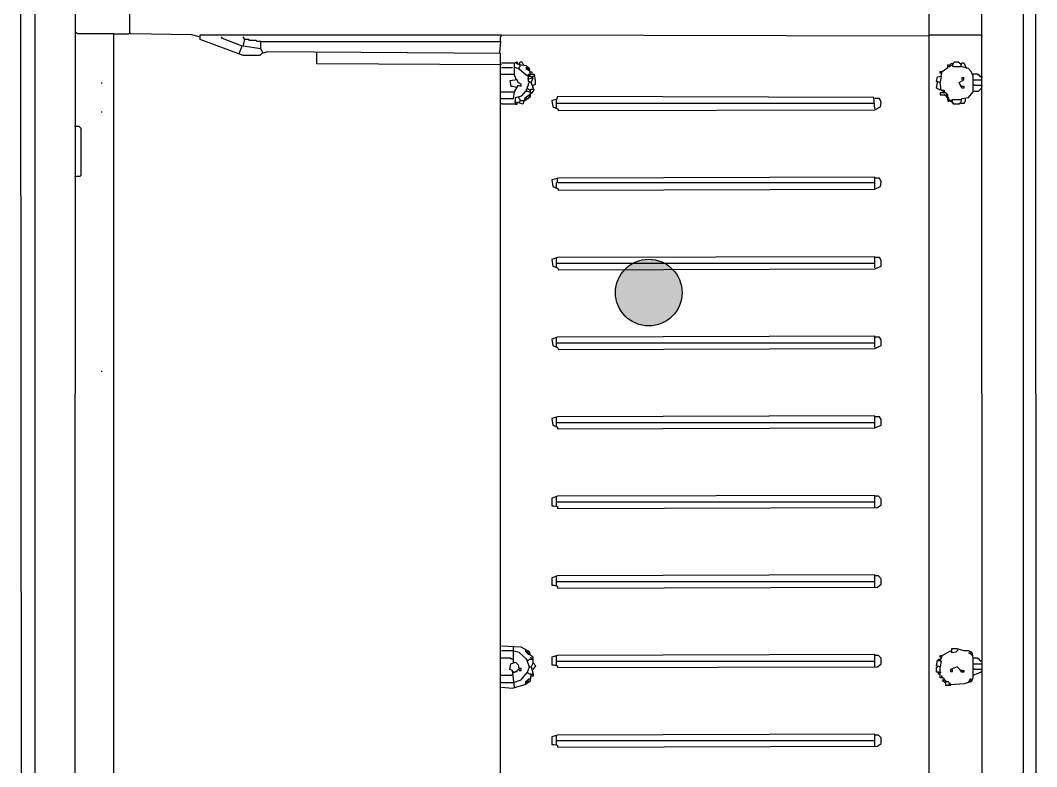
# Model space of a CAD drawing. Extents: x 3792242 to 5145247, y -1546315 to -1031918.
# Drawn here: x 3993050 to 3993817, y -1521372 to -1520809 of the extents above; entities that cross this region are included whole.
import ezdxf

# ---------------------------------------------------------------- set-up
doc = ezdxf.new("R2010")
doc.units = 0
doc.header["$MEASUREMENT"] = 0
doc.layers.add('ZZ-chladenie', color=133, linetype='CONTINUOUS')

msp = doc.modelspace()

# ---------------------------------------------------------------- hatches: boundary and pattern name
at = {"layer": 'ZZ-chladenie'}
h = msp.add_hatch(color=256, dxfattribs=at)
h.dxf.hatch_style = 1
h.paths.add_polyline_path([(3993549.13, -1521014.633, 1), (3993498.815, -1521014.633, 1)])

# ---------------------------------------------------------------- linework, layer by layer
for p, q in [((3993061.177, -1522107.345), (3993061.177, -1520419.877)), ((3993806.769, -1521486.018), (3993806.769, -1520419.877)), ((3993051.293, -1522107.345), (3993049.88, -1520441.059)), ((3993132.489, -1520818.797), (3993132.489, -1520441.765)), ((3993735.458, -1522107.345), (3993735.458, -1520441.765)), ((3993775.823, -1522107.345), (3993774.997, -1520441.765)), ((3993816.648, -1521961.65), (3993815.948, -1520441.765)), ((3993090.831, -1522107.345), (3993091.537, -1520621.809)), ((3993092.243, -1520818.797), (3993091.537, -1520818.797)), ((3993092.95, -1520819.504), (3993092.243, -1520818.797)), ((3993120.486, -1520819.504), (3993092.95, -1520819.504)), ((3993120.486, -1522007.085), (3993120.486, -1520819.504)), ((3993120.486, -1520819.504), (3993131.782, -1520819.504)), ((3993131.782, -1520819.504), (3993132.489, -1520818.797)), ((3993133.194, -1520819.504), (3993132.489, -1520818.797)), ((3993179.088, -1520820.21), (3993133.194, -1520819.504)), ((3993184.736, -1520821.622), (3993179.088, -1520820.21)), ((3993185.442, -1520823.74), (3993185.442, -1520820.21)), ((3993185.442, -1520820.21), (3993412.792, -1520820.21)), ((3993202.388, -1520823.034), (3993201.681, -1520821.622)), ((3993219.333, -1520823.74), (3993217.921, -1520821.622)), ((3993412.085, -1520821.622), (3993412.792, -1520820.916)), ((3993412.085, -1520825.152), (3993412.085, -1520821.622)), ((3993412.792, -1520820.21), (3993735.458, -1520820.916)), ((3993735.458, -1520820.916), (3993736.164, -1520820.21)), ((3993736.164, -1520820.21), (3993774.291, -1520820.21)), ((3993774.291, -1520820.21), (3993774.997, -1520820.916)), ((3993774.997, -1520820.916), (3993775.703, -1520820.916)), ((3993217.921, -1520835.743), (3993185.442, -1520823.74)), ((3993217.215, -1520828.683), (3993202.388, -1520823.034)), ((3993215.096, -1520834.331), (3993217.215, -1520828.683)), ((3993217.921, -1520828.683), (3993219.333, -1520823.74)), ((3993231.336, -1520830.8), (3993217.921, -1520828.683)), ((3993222.157, -1520823.74), (3993219.333, -1520823.74)), ((3993222.863, -1520824.446), (3993222.157, -1520823.74)), ((3993227.806, -1520824.446), (3993222.863, -1520824.446)), ((3993228.511, -1520825.152), (3993227.806, -1520824.446)), ((3993231.336, -1520825.152), (3993228.511, -1520825.152)), ((3993231.336, -1520830.8), (3993231.336, -1520825.152)), ((3993231.336, -1520825.152), (3993412.085, -1520825.152)), ((3993412.085, -1520825.152), (3993411.379, -1520833.625)), ((3993230.63, -1520835.743), (3993217.921, -1520835.743)), ((3993232.042, -1520834.331), (3993230.63, -1520835.743)), ((3993232.748, -1520833.625), (3993231.336, -1520830.8)), ((3993236.278, -1520832.919), (3993232.042, -1520834.331)), ((3993412.085, -1520834.331), (3993236.278, -1520832.919)), ((3993273.699, -1520833.625), (3993273.699, -1520832.919)), ((3993273.699, -1520842.097), (3993273.699, -1520833.625)), ((3993411.379, -1520833.625), (3993411.379, -1520834.331)), ((3993412.085, -1521979.55), (3993412.085, -1520834.331)), ((3993412.792, -1520842.804), (3993273.699, -1520842.097)), ((3993412.792, -1520841.391), (3993421.97, -1520841.391)), ((3993412.792, -1520844.922), (3993421.264, -1520844.922)), ((3993422.676, -1520841.391), (3993424.794, -1520840.685)), ((3993422.676, -1520850.57), (3993422.676, -1520841.391)), ((3993425.501, -1520845.628), (3993422.676, -1520844.922)), ((3993424.794, -1520842.097), (3993423.382, -1520841.391)), ((3993424.794, -1520840.685), (3993424.794, -1520842.097)), ((3993424.794, -1520842.097), (3993426.206, -1520842.097)), ((3993432.561, -1520851.276), (3993425.501, -1520845.628)), ((3993426.206, -1520842.804), (3993426.913, -1520840.685)), ((3993426.913, -1520842.804), (3993426.206, -1520842.097)), ((3993431.855, -1520843.509), (3993426.206, -1520842.804)), ((3993426.206, -1520844.922), (3993426.913, -1520844.216)), ((3993426.206, -1520845.628), (3993426.206, -1520844.922)), ((3993426.913, -1520840.685), (3993428.325, -1520840.685)), ((3993426.913, -1520843.509), (3993426.913, -1520842.804)), ((3993426.913, -1520844.216), (3993426.913, -1520843.509)), ((3993428.325, -1520840.685), (3993429.737, -1520843.509)), ((3993434.679, -1520848.452), (3993431.149, -1520844.922)), ((3993431.149, -1520844.922), (3993432.561, -1520844.922)), ((3993433.973, -1520845.628), (3993431.855, -1520843.509)), ((3993431.855, -1520846.334), (3993431.855, -1520845.628)), ((3993433.267, -1520844.922), (3993432.561, -1520844.922)), ((3993433.267, -1520845.628), (3993433.267, -1520844.922)), ((3993433.973, -1520846.334), (3993433.267, -1520845.628)), ((3993434.679, -1520849.864), (3993433.973, -1520845.628)), ((3993745.343, -1520847.746), (3993749.579, -1520844.922)), ((3993749.579, -1520844.922), (3993749.579, -1520842.804)), ((3993749.579, -1520842.804), (3993751.697, -1520842.804)), ((3993749.579, -1520844.216), (3993750.991, -1520844.216)), ((3993750.991, -1520844.216), (3993751.697, -1520843.509)), ((3993751.697, -1520843.509), (3993750.991, -1520843.509)), ((3993753.11, -1520842.097), (3993751.697, -1520842.097)), ((3993751.697, -1520842.804), (3993753.815, -1520844.216)), ((3993753.11, -1520843.509), (3993754.522, -1520840.685)), ((3993753.11, -1520843.509), (3993753.11, -1520844.216)), ((3993753.815, -1520844.216), (3993759.464, -1520844.216)), ((3993754.522, -1520840.685), (3993757.346, -1520840.685)), ((3993757.346, -1520840.685), (3993759.464, -1520842.097)), ((3993759.464, -1520844.216), (3993760.17, -1520841.391)), ((3993765.112, -1520845.628), (3993759.464, -1520844.216)), ((3993760.17, -1520841.391), (3993761.582, -1520841.391)), ((3993761.582, -1520841.391), (3993763.7, -1520845.628)), ((3993767.23, -1520847.746), (3993765.112, -1520845.628)), ((3993412.085, -1520849.864), (3993421.97, -1520849.864)), ((3993424.088, -1520854.1), (3993422.676, -1520850.57)), ((3993432.561, -1520846.334), (3993431.855, -1520846.334)), ((3993432.561, -1520846.334), (3993433.267, -1520847.04)), ((3993433.267, -1520853.394), (3993432.561, -1520853.394)), ((3993433.267, -1520847.04), (3993433.973, -1520846.334)), ((3993433.267, -1520847.04), (3993433.973, -1520846.334)), ((3993433.267, -1520855.512), (3993433.267, -1520849.864)), ((3993433.267, -1520849.864), (3993437.504, -1520849.864)), ((3993433.973, -1520850.57), (3993433.267, -1520851.276)), ((3993433.267, -1520851.276), (3993434.679, -1520851.276)), ((3993433.267, -1520853.394), (3993436.092, -1520852.688)), ((3993436.092, -1520852.688), (3993433.973, -1520850.57)), ((3993436.092, -1520848.452), (3993434.679, -1520848.452)), ((3993435.385, -1520856.219), (3993436.797, -1520852.688)), ((3993436.092, -1520849.158), (3993436.092, -1520848.452)), ((3993436.797, -1520852.688), (3993436.092, -1520851.276)), ((3993436.092, -1520851.276), (3993437.504, -1520851.276)), ((3993437.504, -1520849.864), (3993438.209, -1520854.807)), ((3993741.107, -1520855.512), (3993741.812, -1520851.982)), ((3993741.812, -1520851.982), (3993744.636, -1520851.276)), ((3993743.931, -1520849.158), (3993743.931, -1520847.746)), ((3993743.931, -1520847.746), (3993745.343, -1520847.746)), ((3993744.636, -1520849.158), (3993743.931, -1520849.158)), ((3993744.636, -1520851.276), (3993743.931, -1520856.219)), ((3993744.636, -1520851.276), (3993745.343, -1520847.746)), ((3993744.636, -1520849.158), (3993745.343, -1520849.158)), ((3993761.582, -1520852.688), (3993760.17, -1520852.688)), ((3993760.17, -1520852.688), (3993760.17, -1520854.1)), ((3993761.582, -1520854.1), (3993761.582, -1520852.688)), ((3993768.642, -1520851.276), (3993767.23, -1520847.746)), ((3993772.173, -1520849.864), (3993767.936, -1520849.864)), ((3993768.642, -1520863.279), (3993768.642, -1520851.276)), ((3993772.879, -1520850.57), (3993772.173, -1520849.864)), ((3993773.585, -1520850.57), (3993772.879, -1520850.57)), ((3993773.585, -1520851.276), (3993773.585, -1520850.57)), ((3993774.291, -1520851.982), (3993773.585, -1520851.276)), ((3993774.997, -1520851.982), (3993774.291, -1520851.276)), ((3993774.997, -1520851.982), (3993774.291, -1520851.982)), ((3993774.997, -1520851.982), (3993775.703, -1520851.982)), ((3993111.307, -1520856.924), (3993111.307, -1520856.219)), ((3993424.794, -1520854.1), (3993419.146, -1520854.807)), ((3993419.146, -1520854.807), (3993419.852, -1520859.043)), ((3993419.852, -1520859.043), (3993421.264, -1520859.043)), ((3993421.264, -1520859.043), (3993424.088, -1520859.749)), ((3993422.676, -1520863.279), (3993425.501, -1520858.336)), ((3993424.088, -1520859.749), (3993424.794, -1520859.749)), ((3993425.501, -1520856.219), (3993424.794, -1520854.1)), ((3993427.618, -1520857.631), (3993425.501, -1520856.219)), ((3993425.501, -1520858.336), (3993426.206, -1520858.336)), ((3993426.206, -1520858.336), (3993426.206, -1520859.043)), ((3993426.206, -1520858.336), (3993427.618, -1520859.043)), ((3993427.618, -1520859.043), (3993427.618, -1520857.631)), ((3993431.855, -1520861.161), (3993432.561, -1520860.455)), ((3993432.561, -1520859.043), (3993433.267, -1520858.336)), ((3993432.561, -1520860.455), (3993432.561, -1520859.043)), ((3993435.385, -1520856.219), (3993433.267, -1520855.512)), ((3993433.267, -1520856.924), (3993433.973, -1520856.219)), ((3993433.267, -1520858.336), (3993433.267, -1520856.924)), ((3993433.973, -1520856.219), (3993433.973, -1520855.512)), ((3993437.504, -1520861.867), (3993435.385, -1520856.219)), ((3993436.797, -1520858.336), (3993436.092, -1520858.336)), ((3993438.209, -1520857.631), (3993436.797, -1520858.336)), ((3993438.209, -1520854.807), (3993438.209, -1520857.631)), ((3993743.931, -1520856.219), (3993741.107, -1520855.512)), ((3993741.107, -1520860.455), (3993741.812, -1520856.219)), ((3993746.755, -1520863.279), (3993741.107, -1520860.455)), ((3993741.812, -1520856.219), (3993741.812, -1520855.512)), ((3993744.636, -1520861.867), (3993743.931, -1520856.219)), ((3993758.052, -1520856.219), (3993761.582, -1520854.1)), ((3993760.17, -1520860.455), (3993758.052, -1520856.219)), ((3993760.17, -1520859.043), (3993759.464, -1520859.043)), ((3993760.17, -1520859.043), (3993761.582, -1520859.043)), ((3993761.582, -1520860.455), (3993760.17, -1520860.455)), ((3993761.582, -1520859.043), (3993761.582, -1520860.455)), ((3993769.348, -1520854.1), (3993774.997, -1520854.1)), ((3993770.055, -1520858.336), (3993769.348, -1520857.631)), ((3993774.997, -1520858.336), (3993770.055, -1520858.336)), ((3993774.291, -1520861.161), (3993774.997, -1520860.455)), ((3993774.997, -1520858.336), (3993775.703, -1520858.336)), ((3993412.085, -1520863.279), (3993421.97, -1520863.279)), ((3993412.792, -1520868.222), (3993412.085, -1520868.222)), ((3993412.792, -1520868.222), (3993421.97, -1520868.222)), ((3993421.97, -1520868.222), (3993422.676, -1520863.279)), ((3993423.382, -1520867.515), (3993428.325, -1520866.103)), ((3993423.382, -1520872.458), (3993423.382, -1520867.515)), ((3993426.206, -1520868.222), (3993426.206, -1520867.515)), ((3993426.913, -1520868.927), (3993426.206, -1520868.222)), ((3993428.325, -1520866.103), (3993431.149, -1520862.573)), ((3993430.443, -1520868.222), (3993429.03, -1520872.458)), ((3993436.092, -1520863.985), (3993430.443, -1520868.222)), ((3993430.443, -1520869.634), (3993434.679, -1520866.81)), ((3993431.855, -1520862.573), (3993431.149, -1520863.279)), ((3993431.149, -1520862.573), (3993432.561, -1520862.573)), ((3993431.149, -1520868.222), (3993431.855, -1520867.515)), ((3993431.149, -1520868.222), (3993431.855, -1520868.927)), ((3993431.855, -1520868.927), (3993431.149, -1520868.222)), ((3993431.855, -1520862.573), (3993431.855, -1520861.161)), ((3993431.855, -1520867.515), (3993431.855, -1520866.81)), ((3993431.855, -1520866.81), (3993432.561, -1520866.81)), ((3993431.855, -1520868.927), (3993432.561, -1520868.222)), ((3993433.267, -1520861.161), (3993432.561, -1520861.161)), ((3993432.561, -1520862.573), (3993436.092, -1520863.985)), ((3993433.267, -1520866.103), (3993432.561, -1520866.81)), ((3993432.561, -1520868.222), (3993433.267, -1520868.222)), ((3993433.973, -1520861.867), (3993433.267, -1520861.161)), ((3993433.973, -1520866.81), (3993433.267, -1520866.103)), ((3993433.267, -1520867.515), (3993433.973, -1520866.81)), ((3993433.267, -1520868.222), (3993433.267, -1520867.515)), ((3993434.679, -1520861.867), (3993433.973, -1520861.867)), ((3993434.679, -1520861.867), (3993435.385, -1520861.161)), ((3993434.679, -1520863.279), (3993434.679, -1520861.867)), ((3993434.679, -1520864.691), (3993434.679, -1520863.279)), ((3993434.679, -1520866.81), (3993434.679, -1520864.691)), ((3993435.385, -1520861.161), (3993436.797, -1520861.161)), ((3993436.092, -1520863.985), (3993437.504, -1520861.867)), ((3993455.155, -1520866.81), (3993454.449, -1520868.927)), ((3993693.801, -1520867.515), (3993455.155, -1520866.81)), ((3993694.507, -1520875.988), (3993693.801, -1520867.515)), ((3993698.037, -1520868.222), (3993694.507, -1520868.222)), ((3993699.449, -1520871.046), (3993698.037, -1520868.222)), ((3993748.167, -1520863.985), (3993743.931, -1520863.985)), ((3993743.931, -1520863.985), (3993743.931, -1520865.398)), ((3993743.931, -1520865.398), (3993747.461, -1520865.398)), ((3993744.636, -1520861.867), (3993746.755, -1520861.867)), ((3993746.755, -1520861.867), (3993746.755, -1520863.279)), ((3993747.461, -1520865.398), (3993746.755, -1520865.398)), ((3993748.167, -1520866.103), (3993747.461, -1520865.398)), ((3993747.461, -1520865.398), (3993748.873, -1520866.81)), ((3993749.579, -1520865.398), (3993748.167, -1520863.985)), ((3993748.873, -1520864.691), (3993748.167, -1520864.691)), ((3993748.873, -1520866.81), (3993748.167, -1520866.103)), ((3993748.873, -1520865.398), (3993748.873, -1520864.691)), ((3993748.873, -1520866.81), (3993748.873, -1520865.398)), ((3993748.873, -1520867.515), (3993748.873, -1520866.81)), ((3993749.579, -1520867.515), (3993748.873, -1520867.515)), ((3993749.579, -1520868.927), (3993749.579, -1520865.398)), ((3993749.579, -1520867.515), (3993750.285, -1520867.515)), ((3993759.464, -1520871.752), (3993760.17, -1520868.222)), ((3993760.17, -1520868.222), (3993765.112, -1520867.515)), ((3993762.994, -1520870.339), (3993762.994, -1520868.222)), ((3993765.112, -1520867.515), (3993768.642, -1520863.279)), ((3993768.642, -1520862.573), (3993772.879, -1520862.573)), ((3993772.879, -1520862.573), (3993773.585, -1520861.867)), ((3993773.585, -1520861.867), (3993774.291, -1520861.161)), ((3993413.498, -1520872.458), (3993412.792, -1520871.752)), ((3993423.382, -1520872.458), (3993413.498, -1520872.458)), ((3993423.382, -1520871.046), (3993422.676, -1520871.046)), ((3993423.382, -1520872.458), (3993424.794, -1520872.458)), ((3993429.03, -1520872.458), (3993424.088, -1520871.046)), ((3993424.088, -1520871.046), (3993424.794, -1520871.046)), ((3993424.794, -1520871.046), (3993424.794, -1520871.752)), ((3993424.794, -1520872.458), (3993424.794, -1520871.752)), ((3993426.206, -1520871.046), (3993426.913, -1520870.339)), ((3993426.206, -1520871.752), (3993426.206, -1520871.046)), ((3993426.913, -1520870.339), (3993426.913, -1520868.927)), ((3993426.913, -1520869.634), (3993430.443, -1520869.634)), ((3993454.449, -1520868.927), (3993450.919, -1520869.634)), ((3993450.919, -1520869.634), (3993451.624, -1520874.576)), ((3993451.624, -1520874.576), (3993455.155, -1520875.988)), ((3993454.449, -1520875.282), (3993454.449, -1520868.927)), ((3993454.449, -1520871.752), (3993694.507, -1520871.752)), ((3993454.449, -1520875.282), (3993454.449, -1520875.988)), ((3993455.155, -1520875.988), (3993455.861, -1520877.4)), ((3993694.507, -1520876.694), (3993698.743, -1520874.576)), ((3993698.743, -1520874.576), (3993699.449, -1520871.046)), ((3993749.579, -1520868.927), (3993749.579, -1520870.339)), ((3993750.991, -1520868.927), (3993749.579, -1520868.927)), ((3993749.579, -1520870.339), (3993750.285, -1520870.339)), ((3993750.991, -1520870.339), (3993750.991, -1520868.927)), ((3993753.11, -1520871.046), (3993750.991, -1520870.339)), ((3993753.11, -1520869.634), (3993751.697, -1520869.634)), ((3993751.697, -1520869.634), (3993751.697, -1520870.339)), ((3993753.11, -1520871.752), (3993753.11, -1520868.927)), ((3993753.11, -1520868.927), (3993759.464, -1520868.927)), ((3993753.11, -1520871.046), (3993753.815, -1520871.752)), ((3993753.815, -1520872.458), (3993753.11, -1520871.752)), ((3993758.052, -1520872.458), (3993753.815, -1520872.458)), ((3993758.758, -1520871.752), (3993758.052, -1520872.458)), ((3993759.464, -1520871.752), (3993758.758, -1520871.752)), ((3993759.464, -1520871.752), (3993762.288, -1520871.752)), ((3993762.288, -1520871.046), (3993762.994, -1520870.339)), ((3993762.288, -1520871.752), (3993762.288, -1520871.046)), ((3993111.307, -1520878.812), (3993111.307, -1520878.106)), ((3993455.861, -1520877.4), (3993694.507, -1520876.694)), ((3993094.362, -1520889.403), (3993090.831, -1520889.403)), ((3993095.067, -1520890.109), (3993094.362, -1520889.403)), ((3993095.774, -1520890.815), (3993095.067, -1520890.109)), ((3993095.774, -1520926.118), (3993095.774, -1520890.815)), ((3993090.831, -1520926.824), (3993095.067, -1520926.824)), ((3993095.067, -1520926.824), (3993095.774, -1520926.118)), ((3993455.861, -1520928.236), (3993450.919, -1520929.648)), ((3993450.919, -1520929.648), (3993451.624, -1520934.59)), ((3993455.155, -1520931.06), (3993455.155, -1520928.942)), ((3993694.507, -1520927.53), (3993455.861, -1520928.236)), ((3993694.507, -1520936.002), (3993694.507, -1520927.53)), ((3993698.037, -1520928.236), (3993694.507, -1520928.236)), ((3993699.449, -1520931.06), (3993698.037, -1520928.236)), ((3993451.624, -1520934.59), (3993455.155, -1520936.002)), ((3993454.449, -1520931.766), (3993455.155, -1520931.06)), ((3993454.449, -1520935.297), (3993454.449, -1520931.766)), ((3993454.449, -1520935.297), (3993454.449, -1520936.002)), ((3993455.861, -1520931.766), (3993455.155, -1520931.06)), ((3993455.155, -1520936.002), (3993455.861, -1520937.414)), ((3993694.507, -1520931.766), (3993455.861, -1520931.766)), ((3993455.861, -1520937.414), (3993694.507, -1520936.709)), ((3993694.507, -1520936.709), (3993698.743, -1520934.59)), ((3993698.743, -1520934.59), (3993699.449, -1520931.06)), ((3993455.155, -1520988.251), (3993450.919, -1520989.663)), ((3993450.919, -1520989.663), (3993451.624, -1520994.605)), ((3993454.449, -1520995.311), (3993454.449, -1520988.956)), ((3993694.507, -1520987.544), (3993455.155, -1520988.251)), ((3993694.507, -1520996.017), (3993694.507, -1520987.544)), ((3993698.037, -1520988.251), (3993694.507, -1520988.251)), ((3993699.449, -1520990.368), (3993698.037, -1520988.251)), ((3993699.449, -1520994.605), (3993699.449, -1520990.368)), ((3993451.624, -1520994.605), (3993455.155, -1520996.017)), ((3993454.449, -1520992.487), (3993694.507, -1520992.487)), ((3993454.449, -1520995.311), (3993454.449, -1520996.017)), ((3993455.155, -1520996.017), (3993455.861, -1520997.43)), ((3993455.861, -1520997.43), (3993694.507, -1520996.723)), ((3993694.507, -1520996.723), (3993699.449, -1520994.605)), ((3993455.155, -1521048.265), (3993450.919, -1521049.677)), ((3993450.919, -1521049.677), (3993451.624, -1521054.62)), ((3993454.449, -1521055.326), (3993454.449, -1521048.971)), ((3993454.449, -1521052.501), (3993694.507, -1521052.501)), ((3993694.507, -1521047.559), (3993455.155, -1521048.265)), ((3993694.507, -1521056.032), (3993694.507, -1521047.559)), ((3993698.037, -1521048.265), (3993694.507, -1521048.265)), ((3993699.449, -1521050.383), (3993698.037, -1521048.265)), ((3993699.449, -1521054.62), (3993699.449, -1521050.383)), ((3993451.624, -1521054.62), (3993455.155, -1521056.032)), ((3993454.449, -1521055.326), (3993454.449, -1521056.032)), ((3993455.155, -1521056.032), (3993455.861, -1521057.444)), ((3993455.861, -1521057.444), (3993694.507, -1521056.738)), ((3993694.507, -1521056.738), (3993699.449, -1521054.62)), ((3993111.307, -1521074.389), (3993111.307, -1521073.683)), ((3993455.155, -1521108.28), (3993450.919, -1521109.692)), ((3993450.919, -1521109.692), (3993451.624, -1521114.634)), ((3993454.449, -1521115.34), (3993454.449, -1521108.986)), ((3993454.449, -1521112.516), (3993694.507, -1521112.516)), ((3993694.507, -1521107.573), (3993455.155, -1521108.28)), ((3993694.507, -1521116.046), (3993694.507, -1521107.573)), ((3993698.037, -1521108.28), (3993694.507, -1521108.28)), ((3993699.449, -1521110.398), (3993698.037, -1521108.28)), ((3993699.449, -1521114.634), (3993699.449, -1521110.398)), ((3993451.624, -1521114.634), (3993455.155, -1521116.046)), ((3993454.449, -1521115.34), (3993454.449, -1521116.046)), ((3993455.155, -1521116.046), (3993455.155, -1521117.458)), ((3993455.155, -1521117.458), (3993694.507, -1521116.752)), ((3993694.507, -1521116.752), (3993699.449, -1521114.634)), ((3993694.507, -1521167.588), (3993455.155, -1521168.294)), ((3993694.507, -1521176.767), (3993694.507, -1521167.588)), ((3993455.155, -1521168.294), (3993450.919, -1521169.706)), ((3993450.919, -1521169.706), (3993450.919, -1521175.355)), ((3993450.919, -1521175.355), (3993452.331, -1521175.355)), ((3993452.331, -1521175.355), (3993455.155, -1521176.061)), ((3993454.449, -1521176.061), (3993454.449, -1521169)), ((3993454.449, -1521172.53), (3993694.507, -1521172.53)), ((3993697.331, -1521168.294), (3993694.507, -1521168.294)), ((3993696.625, -1521176.767), (3993699.449, -1521174.649)), ((3993699.449, -1521170.413), (3993697.331, -1521168.294)), ((3993699.449, -1521174.649), (3993699.449, -1521170.413)), ((3993455.155, -1521176.061), (3993455.155, -1521177.473)), ((3993455.155, -1521177.473), (3993696.625, -1521176.767)), ((3993455.155, -1521228.309), (3993450.919, -1521229.721)), ((3993454.449, -1521236.075), (3993454.449, -1521229.015)), ((3993694.507, -1521227.603), (3993455.155, -1521228.309)), ((3993694.507, -1521236.781), (3993694.507, -1521227.603)), ((3993697.331, -1521228.309), (3993694.507, -1521228.309)), ((3993699.449, -1521230.427), (3993697.331, -1521228.309)), ((3993450.919, -1521229.721), (3993450.919, -1521235.369)), ((3993450.919, -1521235.369), (3993452.331, -1521235.369)), ((3993452.331, -1521235.369), (3993455.155, -1521236.075)), ((3993454.449, -1521232.545), (3993694.507, -1521232.545)), ((3993455.155, -1521236.075), (3993455.155, -1521237.487)), ((3993455.155, -1521237.487), (3993696.625, -1521236.781)), ((3993696.625, -1521236.781), (3993699.449, -1521234.663)), ((3993699.449, -1521234.663), (3993699.449, -1521230.427)), ((3993427.618, -1521281.969), (3993412.792, -1521281.263)), ((3993421.97, -1521281.969), (3993421.97, -1521281.263)), ((3993421.97, -1521285.499), (3993421.97, -1521281.969)), ((3993433.973, -1521285.499), (3993427.618, -1521281.969)), ((3993419.852, -1521290.442), (3993412.085, -1521290.442)), ((3993421.264, -1521284.793), (3993412.792, -1521284.793)), ((3993420.558, -1521291.147), (3993419.852, -1521290.442)), ((3993426.206, -1521286.205), (3993421.264, -1521284.793)), ((3993421.97, -1521293.266), (3993421.97, -1521285.499)), ((3993431.855, -1521291.147), (3993426.206, -1521286.205)), ((3993431.149, -1521284.087), (3993430.443, -1521283.381)), ((3993431.149, -1521285.499), (3993431.149, -1521284.087)), ((3993431.855, -1521285.499), (3993431.149, -1521285.499)), ((3993431.855, -1521286.205), (3993431.855, -1521285.499)), ((3993432.561, -1521286.205), (3993431.855, -1521285.499)), ((3993432.561, -1521286.205), (3993431.855, -1521286.205)), ((3993433.267, -1521284.793), (3993432.561, -1521284.793)), ((3993432.561, -1521286.205), (3993433.267, -1521286.911)), ((3993432.561, -1521286.911), (3993432.561, -1521286.205)), ((3993433.267, -1521287.617), (3993432.561, -1521286.911)), ((3993433.267, -1521285.499), (3993433.267, -1521284.793)), ((3993433.973, -1521286.205), (3993433.267, -1521285.499)), ((3993433.267, -1521286.911), (3993433.973, -1521286.205)), ((3993433.267, -1521286.911), (3993433.973, -1521286.205)), ((3993434.679, -1521287.617), (3993433.267, -1521287.617)), ((3993434.679, -1521288.323), (3993433.973, -1521285.499)), ((3993436.797, -1521289.735), (3993434.679, -1521288.323)), ((3993435.385, -1521290.442), (3993435.385, -1521289.735)), ((3993436.092, -1521291.147), (3993435.385, -1521290.442)), ((3993436.797, -1521293.971), (3993436.797, -1521289.735)), ((3993455.155, -1521288.323), (3993450.919, -1521289.735)), ((3993450.919, -1521289.735), (3993450.919, -1521295.383)), ((3993454.449, -1521296.09), (3993454.449, -1521289.029)), ((3993694.507, -1521287.617), (3993455.155, -1521288.323)), ((3993694.507, -1521296.796), (3993694.507, -1521287.617)), ((3993697.331, -1521288.323), (3993694.507, -1521288.323)), ((3993699.449, -1521290.442), (3993697.331, -1521288.323)), ((3993699.449, -1521294.678), (3993699.449, -1521290.442)), ((3993743.931, -1521289.735), (3993743.931, -1521288.323)), ((3993743.931, -1521288.323), (3993745.343, -1521288.323)), ((3993743.931, -1521292.559), (3993745.343, -1521288.323)), ((3993744.636, -1521289.735), (3993743.931, -1521289.735)), ((3993744.636, -1521289.735), (3993745.343, -1521289.735)), ((3993745.343, -1521288.323), (3993751.697, -1521284.793)), ((3993751.697, -1521284.793), (3993752.403, -1521285.499)), ((3993756.639, -1521283.381), (3993752.403, -1521283.381)), ((3993752.403, -1521283.381), (3993752.403, -1521286.205)), ((3993752.403, -1521286.205), (3993755.934, -1521285.499)), ((3993755.934, -1521285.499), (3993757.346, -1521284.087)), ((3993761.582, -1521284.793), (3993756.639, -1521283.381)), ((3993757.346, -1521284.087), (3993757.346, -1521283.381)), ((3993765.112, -1521284.793), (3993761.582, -1521284.793)), ((3993767.936, -1521286.205), (3993765.112, -1521284.793)), ((3993765.818, -1521286.911), (3993765.818, -1521286.205)), ((3993767.936, -1521288.323), (3993765.818, -1521286.205)), ((3993766.524, -1521286.911), (3993765.818, -1521286.911)), ((3993767.23, -1521285.499), (3993766.524, -1521285.499)), ((3993767.23, -1521286.205), (3993767.23, -1521285.499)), ((3993767.936, -1521286.911), (3993767.23, -1521286.205)), ((3993767.23, -1521287.617), (3993767.936, -1521286.911)), ((3993767.936, -1521288.323), (3993767.23, -1521287.617)), ((3993768.642, -1521290.442), (3993767.936, -1521286.205)), ((3993767.936, -1521288.323), (3993768.642, -1521288.323)), ((3993772.173, -1521290.442), (3993768.642, -1521290.442)), ((3993768.642, -1521303.15), (3993768.642, -1521290.442)), ((3993772.879, -1521291.147), (3993772.173, -1521290.442)), ((3993419.146, -1521298.914), (3993419.852, -1521294.678)), ((3993419.852, -1521294.678), (3993423.382, -1521293.266)), ((3993421.97, -1521291.147), (3993420.558, -1521291.147)), ((3993423.382, -1521293.266), (3993425.501, -1521295.383)), ((3993425.501, -1521295.383), (3993426.206, -1521299.62)), ((3993433.973, -1521296.796), (3993431.855, -1521291.147)), ((3993432.561, -1521291.854), (3993431.855, -1521291.854)), ((3993432.561, -1521291.854), (3993433.267, -1521291.854)), ((3993432.561, -1521301.032), (3993433.973, -1521296.796)), ((3993433.267, -1521291.854), (3993433.973, -1521291.147)), ((3993433.973, -1521296.796), (3993433.267, -1521296.09)), ((3993433.973, -1521291.147), (3993436.092, -1521291.147)), ((3993433.973, -1521296.796), (3993435.385, -1521296.796)), ((3993436.797, -1521293.971), (3993435.385, -1521296.796)), ((3993435.385, -1521296.796), (3993436.797, -1521302.445)), ((3993436.797, -1521293.971), (3993437.504, -1521294.678)), ((3993438.916, -1521296.09), (3993436.797, -1521293.971)), ((3993436.797, -1521298.914), (3993438.916, -1521296.09)), ((3993450.919, -1521295.383), (3993452.331, -1521295.383)), ((3993452.331, -1521295.383), (3993455.155, -1521296.09)), ((3993454.449, -1521292.559), (3993694.507, -1521292.559)), ((3993455.155, -1521296.09), (3993455.155, -1521297.502)), ((3993455.155, -1521297.502), (3993696.625, -1521296.796)), ((3993696.625, -1521296.796), (3993699.449, -1521294.678)), ((3993741.107, -1521296.09), (3993741.812, -1521291.854)), ((3993743.931, -1521296.796), (3993741.107, -1521296.09)), ((3993741.107, -1521297.502), (3993741.812, -1521296.796)), ((3993741.107, -1521301.032), (3993741.107, -1521297.502)), ((3993741.812, -1521291.854), (3993742.519, -1521291.854)), ((3993741.812, -1521296.796), (3993741.812, -1521296.09)), ((3993742.519, -1521291.854), (3993742.519, -1521291.147)), ((3993742.519, -1521291.147), (3993743.931, -1521291.147)), ((3993742.519, -1521291.854), (3993742.519, -1521292.559)), ((3993742.519, -1521291.854), (3993744.636, -1521292.559)), ((3993743.931, -1521291.147), (3993744.636, -1521291.147)), ((3993744.636, -1521292.559), (3993743.931, -1521296.796)), ((3993743.931, -1521305.269), (3993743.931, -1521296.796)), ((3993756.639, -1521296.796), (3993751.697, -1521298.914)), ((3993758.758, -1521298.914), (3993756.639, -1521296.796)), ((3993769.348, -1521294.678), (3993774.997, -1521294.678)), ((3993773.585, -1521291.147), (3993772.879, -1521291.147)), ((3993773.585, -1521291.854), (3993773.585, -1521291.147)), ((3993774.291, -1521292.559), (3993773.585, -1521291.854)), ((3993774.997, -1521292.559), (3993774.291, -1521291.854)), ((3993774.997, -1521292.559), (3993774.291, -1521292.559)), ((3993774.997, -1521292.559), (3993775.703, -1521292.559)), ((3993412.085, -1521303.15), (3993420.558, -1521303.15)), ((3993421.264, -1521299.62), (3993419.146, -1521298.914)), ((3993420.558, -1521303.15), (3993421.264, -1521302.445)), ((3993422.676, -1521312.329), (3993421.264, -1521299.62)), ((3993421.97, -1521301.032), (3993421.264, -1521300.326)), ((3993421.264, -1521302.445), (3993421.97, -1521302.445)), ((3993421.97, -1521301.032), (3993422.676, -1521301.032)), ((3993422.676, -1521301.032), (3993423.382, -1521300.326)), ((3993423.382, -1521300.326), (3993424.794, -1521300.326)), ((3993424.794, -1521299.62), (3993425.501, -1521298.914)), ((3993424.794, -1521300.326), (3993424.794, -1521299.62)), ((3993425.501, -1521298.914), (3993426.206, -1521298.914)), ((3993427.618, -1521298.208), (3993426.206, -1521298.208)), ((3993426.206, -1521299.62), (3993427.618, -1521299.62)), ((3993427.618, -1521299.62), (3993427.618, -1521298.208)), ((3993427.618, -1521306.681), (3993432.561, -1521301.032)), ((3993433.267, -1521301.738), (3993432.561, -1521301.738)), ((3993433.973, -1521302.445), (3993433.267, -1521301.738)), ((3993435.385, -1521302.445), (3993433.973, -1521302.445)), ((3993434.679, -1521307.387), (3993435.385, -1521302.445)), ((3993435.385, -1521302.445), (3993436.797, -1521302.445)), ((3993436.797, -1521303.857), (3993435.385, -1521303.857)), ((3993436.797, -1521302.445), (3993436.797, -1521303.857)), ((3993742.519, -1521301.032), (3993741.107, -1521301.032)), ((3993742.519, -1521302.445), (3993742.519, -1521301.032)), ((3993742.519, -1521301.032), (3993743.931, -1521301.032)), ((3993743.931, -1521302.445), (3993742.519, -1521302.445)), ((3993743.931, -1521301.032), (3993744.636, -1521301.032)), ((3993746.049, -1521305.269), (3993743.931, -1521305.269)), ((3993745.343, -1521303.857), (3993744.636, -1521303.857)), ((3993744.636, -1521305.269), (3993745.343, -1521304.562)), ((3993745.343, -1521304.562), (3993745.343, -1521303.857)), ((3993748.167, -1521307.387), (3993746.049, -1521305.269)), ((3993751.697, -1521298.914), (3993751.697, -1521300.326)), ((3993751.697, -1521300.326), (3993753.11, -1521300.326)), ((3993753.11, -1521300.326), (3993753.11, -1521298.914)), ((3993760.17, -1521301.032), (3993758.758, -1521298.914)), ((3993760.17, -1521299.62), (3993759.464, -1521299.62)), ((3993760.17, -1521299.62), (3993761.582, -1521299.62)), ((3993761.582, -1521301.032), (3993760.17, -1521301.032)), ((3993761.582, -1521299.62), (3993761.582, -1521301.032)), ((3993767.23, -1521308.093), (3993768.642, -1521305.269)), ((3993768.642, -1521303.15), (3993774.291, -1521301.032)), ((3993768.642, -1521305.269), (3993768.642, -1521303.15)), ((3993770.055, -1521298.914), (3993769.348, -1521298.208)), ((3993774.997, -1521298.914), (3993770.055, -1521298.914)), ((3993774.291, -1521301.032), (3993774.997, -1521300.326)), ((3993774.997, -1521298.914), (3993775.703, -1521298.914)), ((3993412.792, -1521308.799), (3993412.085, -1521308.799)), ((3993412.792, -1521308.799), (3993421.97, -1521308.799)), ((3993412.792, -1521312.329), (3993421.264, -1521313.035)), ((3993421.264, -1521313.035), (3993430.443, -1521310.211)), ((3993421.97, -1521308.799), (3993427.618, -1521306.681)), ((3993430.443, -1521310.211), (3993434.679, -1521307.387)), ((3993431.149, -1521308.093), (3993431.855, -1521307.387)), ((3993431.149, -1521309.505), (3993431.149, -1521308.093)), ((3993431.855, -1521308.093), (3993432.561, -1521307.387)), ((3993431.855, -1521307.387), (3993432.561, -1521307.387)), ((3993431.855, -1521308.093), (3993432.561, -1521308.799)), ((3993432.561, -1521308.799), (3993431.855, -1521308.093)), ((3993432.561, -1521307.387), (3993432.561, -1521306.681)), ((3993432.561, -1521306.681), (3993433.267, -1521306.681)), ((3993432.561, -1521307.387), (3993433.267, -1521306.681)), ((3993432.561, -1521308.799), (3993433.267, -1521308.093)), ((3993433.267, -1521306.681), (3993433.267, -1521305.974)), ((3993433.267, -1521305.974), (3993434.679, -1521305.974)), ((3993433.267, -1521308.093), (3993433.973, -1521308.093)), ((3993433.973, -1521308.093), (3993433.973, -1521307.387)), ((3993748.167, -1521309.505), (3993745.343, -1521306.681)), ((3993745.343, -1521306.681), (3993746.755, -1521306.681)), ((3993746.049, -1521308.093), (3993746.049, -1521307.387)), ((3993746.755, -1521308.093), (3993746.049, -1521308.093)), ((3993747.461, -1521306.681), (3993746.755, -1521306.681)), ((3993747.461, -1521307.387), (3993747.461, -1521306.681)), ((3993747.461, -1521308.799), (3993748.167, -1521308.093)), ((3993748.167, -1521309.505), (3993747.461, -1521308.799)), ((3993748.167, -1521310.917), (3993748.167, -1521307.387)), ((3993748.167, -1521308.093), (3993748.873, -1521308.093)), ((3993751.697, -1521310.917), (3993748.167, -1521310.917)), ((3993748.873, -1521308.093), (3993750.285, -1521308.093)), ((3993750.285, -1521310.917), (3993750.991, -1521308.799)), ((3993750.991, -1521308.799), (3993751.697, -1521310.917)), ((3993751.697, -1521310.211), (3993750.991, -1521309.505)), ((3993751.697, -1521310.211), (3993762.288, -1521309.505)), ((3993762.288, -1521309.505), (3993767.23, -1521308.093)), ((3993765.112, -1521308.799), (3993766.524, -1521306.681)), ((3993765.818, -1521307.387), (3993766.524, -1521306.681)), ((3993765.818, -1521307.387), (3993766.524, -1521308.093)), ((3993766.524, -1521308.093), (3993765.818, -1521307.387)), ((3993766.524, -1521306.681), (3993766.524, -1521305.974)), ((3993766.524, -1521305.974), (3993767.23, -1521305.974)), ((3993766.524, -1521306.681), (3993767.23, -1521305.974)), ((3993766.524, -1521308.093), (3993767.23, -1521307.387)), ((3993767.23, -1521307.387), (3993767.936, -1521307.387)), ((3993767.936, -1521307.387), (3993767.936, -1521306.681)), ((3993455.155, -1521348.338), (3993450.919, -1521349.75)), ((3993450.919, -1521349.75), (3993450.919, -1521355.399)), ((3993454.449, -1521356.104), (3993454.449, -1521349.044)), ((3993694.507, -1521347.632), (3993455.155, -1521348.338)), ((3993694.507, -1521356.811), (3993694.507, -1521347.632)), ((3993697.331, -1521348.338), (3993694.507, -1521348.338)), ((3993699.449, -1521350.456), (3993697.331, -1521348.338)), ((3993699.449, -1521354.692), (3993699.449, -1521350.456)), ((3993450.919, -1521355.399), (3993452.331, -1521355.399)), ((3993452.331, -1521355.399), (3993455.155, -1521356.104)), ((3993454.449, -1521352.574), (3993694.507, -1521352.574)), ((3993455.155, -1521356.104), (3993455.155, -1521357.516)), ((3993455.155, -1521357.516), (3993696.625, -1521356.811)), ((3993696.625, -1521356.811), (3993699.449, -1521354.692))]:
    msp.add_line(p, q, dxfattribs=at)
msp.add_circle((3993523.973, -1521014.633), 25.158, dxfattribs=at)

doc.saveas('drawing.dxf')
